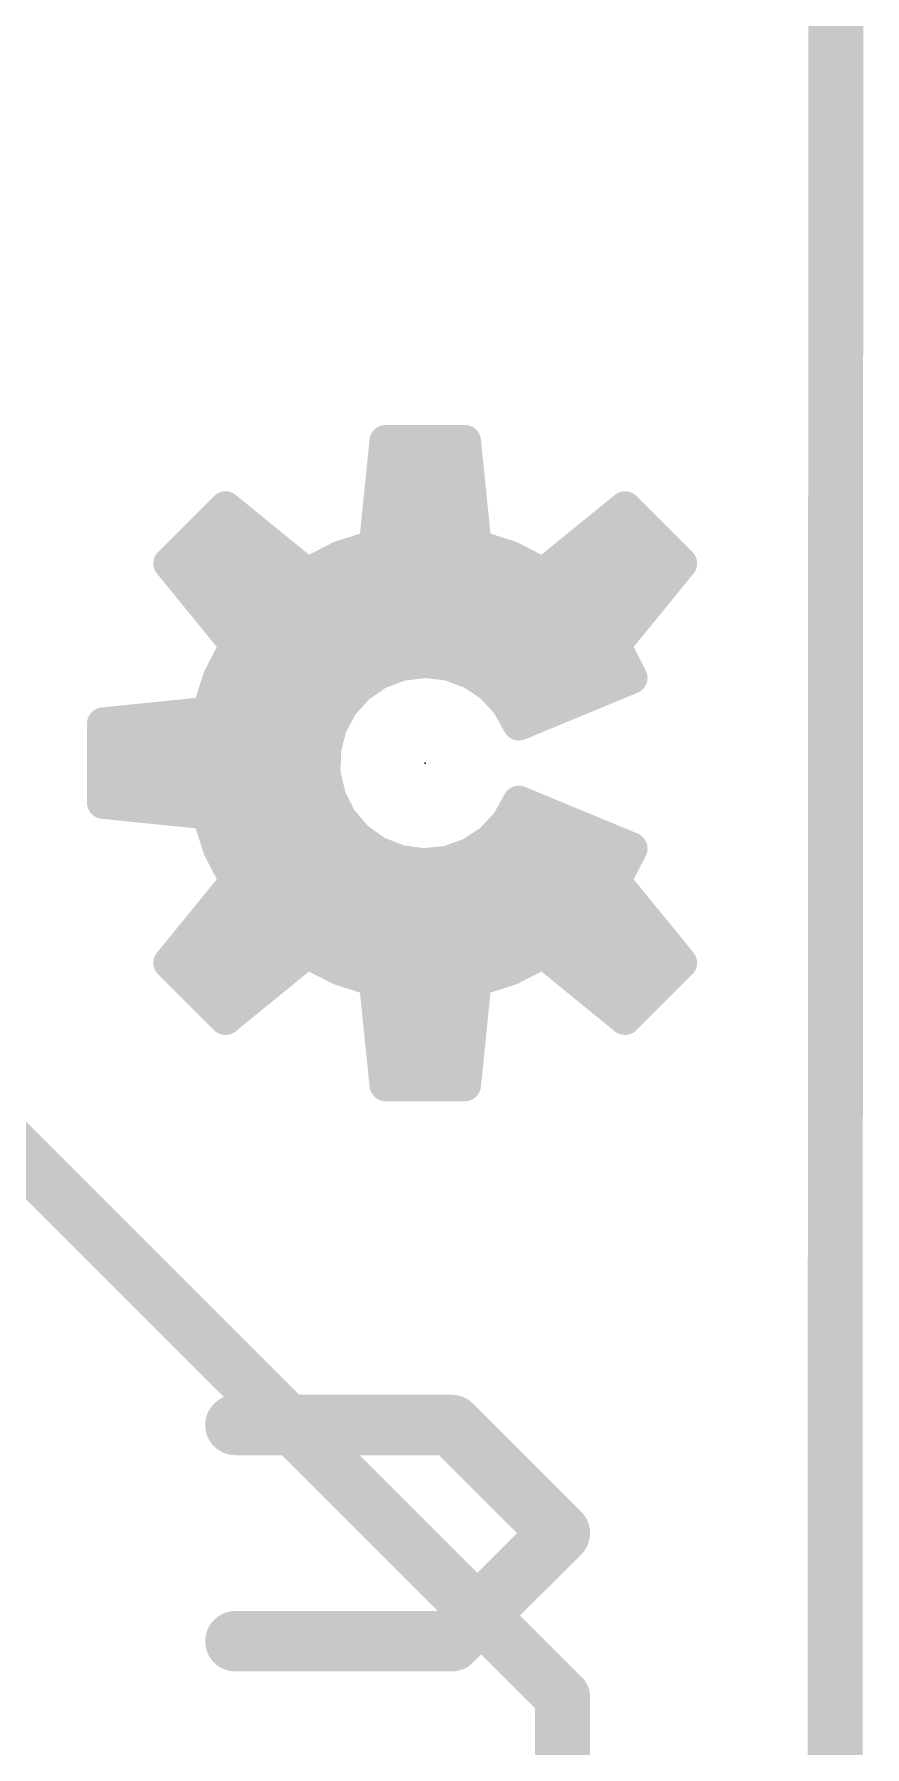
# Model space of a CAD drawing. Extents: x -10.1 to 20.4, y -11.4 to 45.8.
# Drawn here: x 16.61 to 20.45, y 22.63 to 30.55 of the extents above; entities that cross this region are included whole.
import ezdxf

# ---------------------------------------------------------------- set-up
doc = ezdxf.new("R2010")
doc.units = 0
for name, color, linetype in [('1', 12, 'CONTINUOUS'), ('16', 132, 'CONTINUOUS'), ('20', 53, 'CONTINUOUS'), ('22', 40, 'CONTINUOUS'), ('24', 53, 'CONTINUOUS')]:
    doc.layers.add(name, color=color, linetype=linetype)

msp = doc.modelspace()

# ---------------------------------------------------------------- linework, layer by layer
at = {"layer": '1'}
for points, const_width in [([(20.32, 45.72), (20.32, 0)], 0.2032), ([(19.05, 22.86), (12.7, 29.21)], 0.254), ([(19.05, 14.62), (19.05, 22.86)], 0.254)]:
    msp.add_lwpolyline(points, dxfattribs=dict(at, const_width=const_width))
at = {"layer": '1', "const_width": 0.127}
for points in [[(19.1135, 22.86, 1), (18.9865, 22.86)], [(19.0051, 22.8151, 1), (19.0949, 22.9049)]]:
    msp.add_lwpolyline(points, format="xyb", dxfattribs=at)
at = {"layer": '16', "const_width": 0.2032}
msp.add_lwpolyline([(20.32, 45.72), (20.32, 0)], dxfattribs=at)
at = {"layer": '20', "const_width": 0.254}
msp.add_lwpolyline([(20.3, 0), (20.32, 45.72)], dxfattribs=at)
at = {"layer": '22'}
for points, const_width in [([(18.183, 28.1829), (18.2322, 28.6668)], 0.15), ([(18.2305, 28.65), (18.5995, 28.65)], 0.15), ([(18.2322, 28.6668), (18.5978, 28.6668)], 0.15), ([(18.5978, 28.6668), (18.647, 28.1829)], 0.15), ([(18.2152, 28.5), (18.6148, 28.5)], 0.15), ([(17.233, 28.1015), (17.4915, 28.36)], 0.15), ([(17.4915, 28.36), (17.8685, 28.0526)], 0.15), ([(18.9615, 28.0526), (19.3385, 28.36)], 0.15), ([(19.3385, 28.36), (19.597, 28.1015)], 0.15), ([(17.4815, 28.35), (17.5038, 28.35)], 0.15), ([(18.2, 28.35), (18.63, 28.35)], 0.15), ([(19.3262, 28.35), (19.3485, 28.35)], 0.15), ([(17.3315, 28.2), (17.6877, 28.2)], 0.15), ([(18.1847, 28.2), (18.6453, 28.2)], 0.15), ([(19.1423, 28.2), (19.4985, 28.2)], 0.15), ([(17.8685, 28.0526), (18.0203, 28.1308)], 0.15), ([(18.0203, 28.1308), (18.183, 28.1829)], 0.15), ([(18.647, 28.1829), (18.8097, 28.1308)], 0.15), ([(18.8097, 28.1308), (18.9615, 28.0526)], 0.15), ([(17.5404, 27.7245), (17.233, 28.1015)], 0.15), ([(17.275, 28.05), (19.555, 28.05)], 0.15), ([(19.597, 28.1015), (19.2896, 27.7245)], 0.15), ([(17.3973, 27.9), (19.4327, 27.9)], 0.15), ([(17.4622, 27.5727), (17.5404, 27.7245)], 0.15), ([(17.5196, 27.75), (19.3104, 27.75)], 0.15), ([(19.2896, 27.7245), (19.3678, 27.5727)], 0.15), ([(18.415, 27.6468), (18.3036, 27.6333)], 0.15), ([(18.5244, 27.6339), (18.415, 27.6468)], 0.15), ([(17.4101, 27.41), (17.4622, 27.5727)], 0.15), ([(17.4763, 27.6), (18.2151, 27.6)], 0.15), ([(18.1986, 27.5938), (18.106, 27.5304)], 0.15), ([(18.3036, 27.6333), (18.1986, 27.5938)], 0.15), ([(18.6278, 27.5957), (18.5244, 27.6339)], 0.15), ([(18.6162, 27.6), (19.3537, 27.6)], 0.15), ([(18.7195, 27.5345), (18.6278, 27.5957)], 0.15), ([(19.3678, 27.5727), (18.8481, 27.3574)], 0.15), ([(18.106, 27.5304), (18.0311, 27.4469)], 0.15), ([(18.7943, 27.4536), (18.7195, 27.5345)], 0.15), ([(16.9262, 27.3608), (17.4101, 27.41)], 0.15), ([(17.4229, 27.45), (18.0339, 27.45)], 0.15), ([(18.0311, 27.4469), (17.9782, 27.3479)], 0.15), ([(18.8481, 27.3574), (18.7943, 27.4536)], 0.15), ([(18.7963, 27.45), (19.0716, 27.45)], 0.15), ([(16.9262, 26.9952), (16.9262, 27.3608)], 0.15), ([(17.9782, 27.3479), (17.9504, 27.2392)], 0.15), ([(16.9262, 27.3), (17.966, 27.3)], 0.15), ([(17.9504, 27.2392), (17.9492, 27.127)], 0.15), ([(16.9262, 27.15), (17.9494, 27.15)], 0.15), ([(17.9492, 27.127), (17.9746, 27.0178)], 0.15), ([(17.9746, 27.0178), (18.0254, 26.9177)], 0.15), ([(16.9262, 27), (17.9836, 27)], 0.15), ([(17.4101, 26.946), (16.9262, 26.9952)], 0.15), ([(17.4622, 26.7833), (17.4101, 26.946)], 0.15), ([(18.793, 26.9008), (18.8481, 26.9986)], 0.15), ([(18.8481, 26.9986), (19.3678, 26.7833)], 0.15), ([(18.0254, 26.9177), (18.0984, 26.8325)], 0.15), ([(18.7163, 26.819), (18.793, 26.9008)], 0.15), ([(17.4408, 26.85), (18.0834, 26.85)], 0.15), ([(17.5404, 26.6315), (17.4622, 26.7833)], 0.15), ([(18.0984, 26.8325), (18.1896, 26.7672)], 0.15), ([(18.6223, 26.7577), (18.7163, 26.819)], 0.15), ([(18.7454, 26.85), (19.2068, 26.85)], 0.15), ([(19.3678, 26.7833), (19.2896, 26.6315)], 0.15), ([(17.5051, 26.7), (19.3249, 26.7)], 0.15), ([(18.1896, 26.7672), (18.2937, 26.7253)], 0.15), ([(18.2937, 26.7253), (18.4048, 26.7095)], 0.15), ([(18.4048, 26.7095), (18.5165, 26.7204)], 0.15), ([(18.5165, 26.7204), (18.6223, 26.7577)], 0.15), ([(17.233, 26.2545), (17.5404, 26.6315)], 0.15), ([(19.2896, 26.6315), (19.597, 26.2545)], 0.15), ([(17.4739, 26.55), (19.3561, 26.55)], 0.15), ([(17.3516, 26.4), (19.4784, 26.4)], 0.15), ([(17.8685, 26.3034), (17.4915, 25.996)], 0.15), ([(18.0203, 26.2252), (17.8685, 26.3034)], 0.15), ([(18.9615, 26.3034), (18.8097, 26.2252)], 0.15), ([(19.3385, 25.996), (18.9615, 26.3034)], 0.15), ([(17.4915, 25.996), (17.233, 26.2545)], 0.15), ([(17.2375, 26.25), (17.803, 26.25)], 0.15), ([(17.9722, 26.25), (18.8578, 26.25)], 0.15), ([(18.183, 26.1731), (18.0203, 26.2252)], 0.15), ([(18.8097, 26.2252), (18.647, 26.1731)], 0.15), ([(19.027, 26.25), (19.5925, 26.25)], 0.15), ([(19.597, 26.2545), (19.3385, 25.996)], 0.15), ([(18.2322, 25.6892), (18.183, 26.1731)], 0.15), ([(18.647, 26.1731), (18.5978, 25.6892)], 0.15), ([(17.3875, 26.1), (17.6191, 26.1)], 0.15), ([(18.1904, 26.1), (18.6396, 26.1)], 0.15), ([(19.211, 26.1), (19.4425, 26.1)], 0.15), ([(18.2057, 25.95), (18.6243, 25.95)], 0.15), ([(18.2209, 25.8), (18.6091, 25.8)], 0.15), ([(18.5978, 25.6892), (18.2322, 25.6892)], 0.15), ([(17.5374, 24.1173), (18.5373, 24.1173)], 0.2794), ([(18.5373, 24.1173), (19.0373, 23.6173)], 0.2794), ([(19.0373, 23.6173), (18.5373, 23.1174)], 0.2794), ([(18.5373, 23.1174), (17.5374, 23.1174)], 0.2794)]:
    msp.add_lwpolyline(points, dxfattribs=dict(at, const_width=const_width))
for points, const_width in [([(18.2305, 28.6875, 1), (18.2305, 28.6125)], 0.075), ([(18.2322, 28.7043, 1), (18.2322, 28.6293)], 0.075), ([(18.2695, 28.663, 1), (18.1949, 28.6706)], 0.075), ([(18.6351, 28.6706, 1), (18.5605, 28.663)], 0.075), ([(18.5978, 28.6293, 1), (18.5978, 28.7043)], 0.075), ([(18.5995, 28.6125, 1), (18.5995, 28.6875)], 0.075), ([(18.2152, 28.5375, 1), (18.2152, 28.4625)], 0.075), ([(18.6148, 28.4625, 1), (18.6148, 28.5375)], 0.075), ([(17.5152, 28.3891, 1), (17.4678, 28.3309)], 0.075), ([(17.518, 28.3335, 1), (17.465, 28.3865)], 0.075), ([(19.365, 28.3865, 1), (19.312, 28.3335)], 0.075), ([(19.3622, 28.3309, 1), (19.3148, 28.3891)], 0.075), ([(17.4815, 28.3875, 1), (17.4815, 28.3125)], 0.075), ([(17.5038, 28.3125, 1), (17.5038, 28.3875)], 0.075), ([(18.2, 28.3875, 1), (18.2, 28.3125)], 0.075), ([(18.63, 28.3125, 1), (18.63, 28.3875)], 0.075), ([(19.3262, 28.3875, 1), (19.3262, 28.3125)], 0.075), ([(19.3485, 28.3125, 1), (19.3485, 28.3875)], 0.075), ([(17.3315, 28.2375, 1), (17.3315, 28.1625)], 0.075), ([(17.6877, 28.1625, 1), (17.6877, 28.2375)], 0.075), ([(18.1847, 28.2375, 1), (18.1847, 28.1625)], 0.075), ([(18.6453, 28.1625, 1), (18.6453, 28.2375)], 0.075), ([(19.1423, 28.2375, 1), (19.1423, 28.1625)], 0.075), ([(19.4985, 28.1625, 1), (19.4985, 28.2375)], 0.075), ([(18.0089, 28.1665, 1), (18.0318, 28.0951)], 0.075), ([(18.0375, 28.0975, 1), (18.0032, 28.1642)], 0.075), ([(18.1457, 28.1867, 1), (18.2203, 28.1791)], 0.075), ([(18.1944, 28.1472, 1), (18.1716, 28.2186)], 0.075), ([(18.6584, 28.2186, 1), (18.6356, 28.1472)], 0.075), ([(18.6097, 28.1791, 1), (18.6843, 28.1867)], 0.075), ([(18.8268, 28.1642, 1), (18.7925, 28.0975)], 0.075), ([(18.7982, 28.0951, 1), (18.8211, 28.1665)], 0.075), ([(17.2621, 28.1252, 1), (17.2039, 28.0778)], 0.075), ([(17.2065, 28.128, 1), (17.2595, 28.075)], 0.075), ([(17.275, 28.0875, 1), (17.275, 28.0125)], 0.075), ([(17.8513, 28.0859, 1), (17.8857, 28.0193)], 0.075), ([(17.8448, 28.0235, 1), (17.8922, 28.0817)], 0.075), ([(18.9378, 28.0817, 1), (18.9852, 28.0235)], 0.075), ([(18.9443, 28.0193, 1), (18.9787, 28.0859)], 0.075), ([(19.555, 28.0125, 1), (19.555, 28.0875)], 0.075), ([(19.6261, 28.0778, 1), (19.5679, 28.1252)], 0.075), ([(19.5705, 28.075, 1), (19.6235, 28.128)], 0.075), ([(17.3973, 27.9375, 1), (17.3973, 27.8625)], 0.075), ([(19.4327, 27.8625, 1), (19.4327, 27.9375)], 0.075), ([(17.5196, 27.7875, 1), (17.5196, 27.7125)], 0.075), ([(17.5737, 27.7073, 1), (17.5071, 27.7417)], 0.075), ([(19.3229, 27.7417, 1), (19.2563, 27.7073)], 0.075), ([(19.3104, 27.7125, 1), (19.3104, 27.7875)], 0.075), ([(17.5113, 27.7008, 1), (17.5695, 27.7482)], 0.075), ([(18.4194, 27.684, 1), (18.4106, 27.6096)], 0.075), ([(18.4195, 27.6096, 1), (18.4105, 27.684)], 0.075), ([(19.2605, 27.7482, 1), (19.3187, 27.7008)], 0.075), ([(17.4979, 27.5612, 1), (17.4265, 27.5841)], 0.075), ([(17.4763, 27.6375, 1), (17.4763, 27.5625)], 0.075), ([(18.1854, 27.6289, 1), (18.2118, 27.5587)], 0.075), ([(18.2198, 27.5629, 1), (18.1774, 27.6248)], 0.075), ([(18.2151, 27.5625, 1), (18.2151, 27.6375)], 0.075), ([(18.2991, 27.6706, 1), (18.3081, 27.5961)], 0.075), ([(18.3168, 27.5983, 1), (18.2904, 27.6684)], 0.075), ([(18.5374, 27.669, 1), (18.5115, 27.5987)], 0.075), ([(18.52, 27.5966, 1), (18.5288, 27.6711)], 0.075), ([(18.6162, 27.6375, 1), (18.6162, 27.5625)], 0.075), ([(18.6487, 27.6269, 1), (18.607, 27.5645)], 0.075), ([(18.6149, 27.5605, 1), (18.6408, 27.6309)], 0.075), ([(19.3822, 27.5381, 1), (19.3534, 27.6073)], 0.075), ([(19.3537, 27.5625, 1), (19.3537, 27.6375)], 0.075), ([(17.4288, 27.5898, 1), (17.4955, 27.5555)], 0.075), ([(18.0848, 27.5614, 1), (18.1272, 27.4995)], 0.075), ([(18.1339, 27.5054, 1), (18.0781, 27.5555)], 0.075), ([(18.747, 27.5599, 1), (18.6919, 27.509)], 0.075), ([(18.6986, 27.5033, 1), (18.7403, 27.5657)], 0.075), ([(19.3345, 27.5555, 1), (19.4011, 27.5899)], 0.075), ([(17.4229, 27.4875, 1), (17.4229, 27.4125)], 0.075), ([(17.4139, 27.3727, 1), (17.4063, 27.4473)], 0.075), ([(18.0032, 27.4719, 1), (18.059, 27.4219)], 0.075), ([(18.0642, 27.4292, 1), (17.998, 27.4646)], 0.075), ([(18.0339, 27.4125, 1), (18.0339, 27.4875)], 0.075), ([(18.827, 27.4719, 1), (18.7615, 27.4352)], 0.075), ([(18.7963, 27.4875, 1), (18.7963, 27.4125)], 0.075), ([(18.7667, 27.4281, 1), (18.8218, 27.479)], 0.075), ([(19.0716, 27.4125, 1), (19.0716, 27.4875)], 0.075), ([(16.9637, 27.3608, 1), (16.8887, 27.3608)], 0.075), ([(16.9224, 27.3981, 1), (16.93, 27.3235)], 0.075), ([(17.3744, 27.4214, 1), (17.4458, 27.3986)], 0.075), ([(17.9452, 27.3656, 1), (18.0113, 27.3302)], 0.075), ([(18.0146, 27.3386, 1), (17.9419, 27.3572)], 0.075), ([(18.8337, 27.392, 1), (18.8625, 27.3228)], 0.075), ([(18.8154, 27.3391, 1), (18.8808, 27.3757)], 0.075), ([(16.9262, 27.3375, 1), (16.9262, 27.2625)], 0.075), ([(17.966, 27.2625, 1), (17.966, 27.3375)], 0.075), ([(17.9879, 27.2388, 1), (17.9129, 27.2396)], 0.075), ([(17.9141, 27.2485, 1), (17.9867, 27.2299)], 0.075), ([(16.9262, 27.1875, 1), (16.9262, 27.1125)], 0.075), ([(17.9857, 27.1355, 1), (17.9126, 27.1185)], 0.075), ([(17.9117, 27.1274, 1), (17.9867, 27.1266)], 0.075), ([(17.9494, 27.1125, 1), (17.9494, 27.1875)], 0.075), ([(18.0081, 27.0347, 1), (17.9412, 27.0008)], 0.075), ([(16.9262, 27.0375, 1), (16.9262, 26.9625)], 0.075), ([(16.93, 27.0325, 1), (16.9224, 26.9579)], 0.075), ([(16.8887, 26.9952, 1), (16.9637, 26.9952)], 0.075), ([(17.4458, 26.9574, 1), (17.3744, 26.9346)], 0.075), ([(17.4063, 26.9087, 1), (17.4139, 26.9833)], 0.075), ([(17.9381, 27.0092, 1), (18.0112, 27.0263)], 0.075), ([(17.9836, 26.9625, 1), (17.9836, 27.0375)], 0.075), ([(18.8625, 27.0332, 1), (18.8337, 26.964)], 0.075), ([(18.8808, 26.9802, 1), (18.8154, 27.017)], 0.075), ([(18.0538, 26.9421, 1), (17.9969, 26.8933)], 0.075), ([(17.9919, 26.9007, 1), (18.0588, 26.9346)], 0.075), ([(18.7604, 26.9192, 1), (18.8257, 26.8824)], 0.075), ([(18.8204, 26.8752, 1), (18.7657, 26.9265)], 0.075), ([(17.4408, 26.8875, 1), (17.4408, 26.8125)], 0.075), ([(17.4955, 26.8005, 1), (17.4288, 26.7662)], 0.075), ([(18.1203, 26.863, 1), (18.0766, 26.802)], 0.075), ([(18.07, 26.8081, 1), (18.1269, 26.8569)], 0.075), ([(18.0834, 26.8125, 1), (18.0834, 26.8875)], 0.075), ([(18.689, 26.8446, 1), (18.7437, 26.7933)], 0.075), ([(18.7368, 26.7875, 1), (18.6958, 26.8504)], 0.075), ([(18.7454, 26.8875, 1), (18.7454, 26.8125)], 0.075), ([(19.2068, 26.8125, 1), (19.2068, 26.8875)], 0.075), ([(19.4011, 26.7661, 1), (19.3345, 26.8005)], 0.075), ([(19.3534, 26.7487, 1), (19.3822, 26.8179)], 0.075), ([(17.4265, 26.7719, 1), (17.4979, 26.7948)], 0.075), ([(17.5051, 26.7375, 1), (17.5051, 26.6625)], 0.075), ([(18.2036, 26.8019, 1), (18.1756, 26.7324)], 0.075), ([(18.1678, 26.7367, 1), (18.2115, 26.7976)], 0.075), ([(18.299, 26.7625, 1), (18.2884, 26.6882)], 0.075), ([(18.2798, 26.6905, 1), (18.3077, 26.7601)], 0.075), ([(18.4012, 26.7468, 1), (18.4085, 26.6721)], 0.075), ([(18.3995, 26.6723, 1), (18.4101, 26.7466)], 0.075), ([(18.504, 26.7558, 1), (18.5289, 26.6851)], 0.075), ([(18.5202, 26.6831, 1), (18.5128, 26.7578)], 0.075), ([(18.6019, 26.7891, 1), (18.6428, 26.7262)], 0.075), ([(18.6348, 26.7223, 1), (18.6099, 26.793)], 0.075), ([(19.3249, 26.6625, 1), (19.3249, 26.7375)], 0.075), ([(17.5695, 26.6078, 1), (17.5113, 26.6552)], 0.075), ([(19.3187, 26.6552, 1), (19.2605, 26.6078)], 0.075), ([(17.4739, 26.5875, 1), (17.4739, 26.5125)], 0.075), ([(17.5071, 26.6143, 1), (17.5737, 26.6487)], 0.075), ([(19.2563, 26.6487, 1), (19.3229, 26.6143)], 0.075), ([(19.3561, 26.5125, 1), (19.3561, 26.5875)], 0.075), ([(17.3516, 26.4375, 1), (17.3516, 26.3625)], 0.075), ([(19.4784, 26.3625, 1), (19.4784, 26.4375)], 0.075), ([(17.8857, 26.3367, 1), (17.8513, 26.2701)], 0.075), ([(17.8922, 26.2743, 1), (17.8448, 26.3325)], 0.075), ([(18.9852, 26.3325, 1), (18.9378, 26.2743)], 0.075), ([(18.9787, 26.2701, 1), (18.9443, 26.3367)], 0.075), ([(17.2595, 26.281, 1), (17.2065, 26.228)], 0.075), ([(17.2039, 26.2782, 1), (17.2621, 26.2308)], 0.075), ([(17.2375, 26.2875, 1), (17.2375, 26.2125)], 0.075), ([(17.803, 26.2125, 1), (17.803, 26.2875)], 0.075), ([(17.9722, 26.2875, 1), (17.9722, 26.2125)], 0.075), ([(18.0318, 26.2609, 1), (18.0089, 26.1895)], 0.075), ([(18.0032, 26.1918, 1), (18.0375, 26.2585)], 0.075), ([(18.7925, 26.2585, 1), (18.8268, 26.1918)], 0.075), ([(18.8211, 26.1895, 1), (18.7982, 26.2609)], 0.075), ([(18.8578, 26.2125, 1), (18.8578, 26.2875)], 0.075), ([(19.027, 26.2875, 1), (19.027, 26.2125)], 0.075), ([(19.5679, 26.2308, 1), (19.6261, 26.2782)], 0.075), ([(19.6235, 26.228, 1), (19.5705, 26.281)], 0.075), ([(19.5925, 26.2125, 1), (19.5925, 26.2875)], 0.075), ([(18.2203, 26.1769, 1), (18.1457, 26.1693)], 0.075), ([(18.1716, 26.1374, 1), (18.1944, 26.2088)], 0.075), ([(18.6356, 26.2088, 1), (18.6584, 26.1374)], 0.075), ([(18.6843, 26.1693, 1), (18.6097, 26.1769)], 0.075), ([(17.3875, 26.1375, 1), (17.3875, 26.0625)], 0.075), ([(17.6191, 26.0625, 1), (17.6191, 26.1375)], 0.075), ([(18.1904, 26.1375, 1), (18.1904, 26.0625)], 0.075), ([(18.6396, 26.0625, 1), (18.6396, 26.1375)], 0.075), ([(19.211, 26.1375, 1), (19.211, 26.0625)], 0.075), ([(19.4425, 26.0625, 1), (19.4425, 26.1375)], 0.075), ([(17.4678, 26.0251, 1), (17.5152, 25.9669)], 0.075), ([(17.465, 25.9695, 1), (17.518, 26.0225)], 0.075), ([(19.312, 26.0225, 1), (19.365, 25.9695)], 0.075), ([(19.3148, 25.9669, 1), (19.3622, 26.0251)], 0.075), ([(18.2057, 25.9875, 1), (18.2057, 25.9125)], 0.075), ([(18.6243, 25.9125, 1), (18.6243, 25.9875)], 0.075), ([(18.2209, 25.8375, 1), (18.2209, 25.7625)], 0.075), ([(18.6091, 25.7625, 1), (18.6091, 25.8375)], 0.075), ([(18.2322, 25.7267, 1), (18.2322, 25.6517)], 0.075), ([(18.5978, 25.6517, 1), (18.5978, 25.7267)], 0.075), ([(18.1949, 25.6854, 1), (18.2695, 25.693)], 0.075), ([(18.5605, 25.693, 1), (18.6351, 25.6854)], 0.075), ([(17.5374, 24.1871, 1), (17.5374, 24.0475)], 0.1397), ([(18.5867, 24.1667, 1), (18.4879, 24.0679)], 0.1397), ([(18.5373, 24.0475, 1), (18.5373, 24.1871)], 0.1397), ([(19.0867, 23.5679, 1), (18.9879, 23.6667)], 0.1397), ([(18.9879, 23.5679, 1), (19.0867, 23.6667)], 0.1397), ([(17.5374, 23.1872, 1), (17.5374, 23.0475)], 0.1397), ([(18.4879, 23.1668, 1), (18.5867, 23.068)], 0.1397), ([(18.5373, 23.0475, 1), (18.5373, 23.1872)], 0.1397)]:
    msp.add_lwpolyline(points, format="xyb", dxfattribs=dict(at, const_width=const_width))
at = {"layer": '24'}
msp.add_point((18.415, 27.178), dxfattribs=at)

doc.saveas('drawing.dxf')
